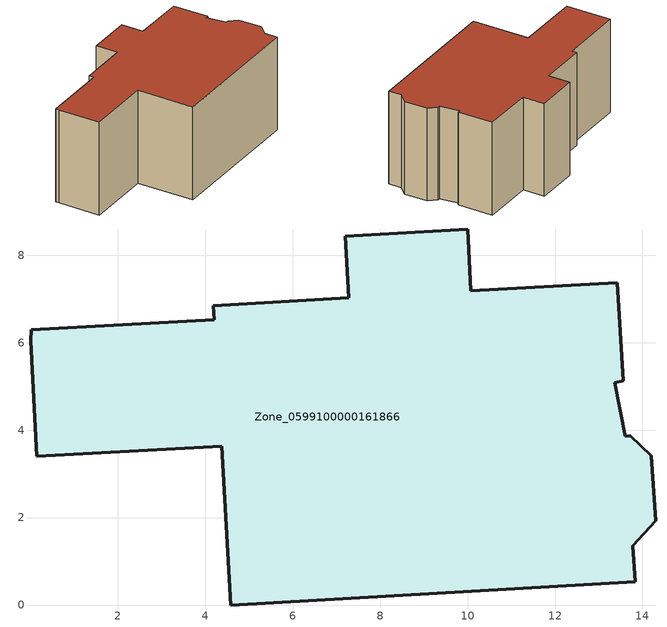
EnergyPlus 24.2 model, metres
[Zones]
Zone_0599100000161866
 floor ground (C_G): 4.38,3.63 0.15,3.4 0.01,6.04 0.02,6.29 4.2,6.53 4.18,6.85 7.28,7.03 7.2,8.44 10,8.6 10.07,7.19 13.42,7.37 13.56,5.13 13.37,5.08 13.61,3.86 13.73,3.87 14.2,3.42 14.3,1.93 13.78,1.36 13.84,0.53 4.58,0 z0
 wall outside (C_F): 10.07,7.19 10,8.6 7.2,8.44 7.28,7.03 4.18,6.85 4.2,6.53 0.02,6.29 0.01,6.04 0.15,3.4 4.38,3.63 4.58,0 13.84,0.53 13.78,1.36 14.3,1.93 14.2,3.42 13.73,3.87 13.61,3.86 13.37,5.08 13.56,5.13 13.42,7.37 10.07,7.19 z0:6.07
 roof outside (C_R): 13.61,3.86 13.37,5.08 13.56,5.13 13.42,7.37 10.07,7.19 10,8.6 7.2,8.44 7.28,7.03 4.18,6.85 4.2,6.53 0.02,6.29 0.01,6.04 0.15,3.4 4.38,3.63 4.58,0 13.84,0.53 13.78,1.36 14.3,1.93 14.2,3.42 13.73,3.87 z6.07
[BUILDING]
Pand.0599100000161866: North Axis=0; Terrain=City; Loads Convergence Tolerance Value=0.04; Temperature Convergence Tolerance Value=0.4; Solar Distribution=FullExterior; Maximum Number of Warmup Days=25; Minimum Number of Warmup Days=1
[Site:Location]
Rotterdam.The.Hague.AP_ZH_NLD Design_Conditions: Latitude=51.96; Longitude=4.45; Time Zone=1; Elevation=-4.5
[SITE:GROUNDTEMPERATURE:BUILDINGSURFACE]
18, 18, 18, 18, 18, 18, 18, 18, 18, 18, 18, 18
[MATERIAL] Thermal Absorptance=0.9; Solar Absorptance=0.7; Visible Absorptance=0.7
Name | Roughness | Thickness | Conductivity | Density | Specific Heat
G.D.1965 | MediumSmooth | 0.15 | 1 | 540 | 1210
F.D.1965 | Rough | 0.3 | 0.857143 | 1920 | 840
R.D.1965 | MediumRough | 0.2 | 0.08 | 1500 | 1000
[CONSTRUCTION]
C_G: G.D.1965
C_F: F.D.1965
C_R: R.D.1965
[ZONE]
Zone_0599100000161866: Type=1; Multiplier=1; Ceiling Height=Autocalculate; Volume=Autocalculate; Floor Area=autocalculate; Part of Total Floor Area=Yes
[ZONEINFILTRATION:DESIGNFLOWRATE]
Infil_Zone_0599100000161866: Zone or ZoneList or Space or SpaceList=Zone_0599100000161866; Schedule=AlwaysOn; Design Flow Rate Calculation Method=Flow/Area; Flow Rate per Floor Area=0.0042; Constant Term Coefficient=1; Temperature Term Coefficient=0; Velocity Term Coefficient=0; Velocity Squared Term Coefficient=0
[HVACTEMPLATE:ZONE:IDEALLOADSAIRSYSTEM]
Zone_0599100000161866: Maximum Heating Supply Air Temperature=50; Minimum Cooling Supply Air Temperature=13; Maximum Heating Supply Air Humidity Ratio=0.0156; Minimum Cooling Supply Air Humidity Ratio=0.0077; Heating Limit=NoLimit; Cooling Limit=NoLimit; Dehumidification Control Type=ConstantSensibleHeatRatio; Cooling Sensible Heat Ratio=0.7; Dehumidification Setpoint=60; Humidification Control Type=None; Humidification Setpoint=30; Outdoor Air Method=None; Outdoor Air Flow Rate per Person=0.00944; Outdoor Air Flow Rate per Zone Floor Area=0; Outdoor Air Flow Rate per Zone=0; Demand Controlled Ventilation Type=None; Outdoor Air Economizer Type=NoEconomizer; Heat Recovery Type=None; Sensible Heat Recovery Effectiveness=0.7; Latent Heat Recovery Effectiveness=0.65
[ZONECONTROL:THERMOSTAT]
ThermostatControl_Zone_0599100000161866: Zone or ZoneList=Zone_0599100000161866; Control Type Schedule=DualSetpointControlType; Control 1=Thermostat_Zone_0599100000161866; Temperature Difference Between Cutout And Setpoint=0
[THERMOSTATSETPOINT:DUALSETPOINT]
Thermostat_Zone_0599100000161866: Heating Setpoint Temperature Schedule=HeatingSetpoint_Zone_0599100000161866; Cooling Setpoint Temperature Schedule=CoolingSetpoint_Zone_0599100000161866
[SCHEDULE:COMPACT]
HeatingSetpoint_Zone_0599100000161866: Through: 12/31, For: AllDays, Until: 24:00, 21
CoolingSetpoint_Zone_0599100000161866: Through: 12/31, For: AllDays, Until: 24:00, 24
DualSetpointControlType: Through: 12/31, For: AllDays, Until: 24:00, 4
AlwaysOn: Through: 12/31, For: AllDays, Until: 24:00, 1
